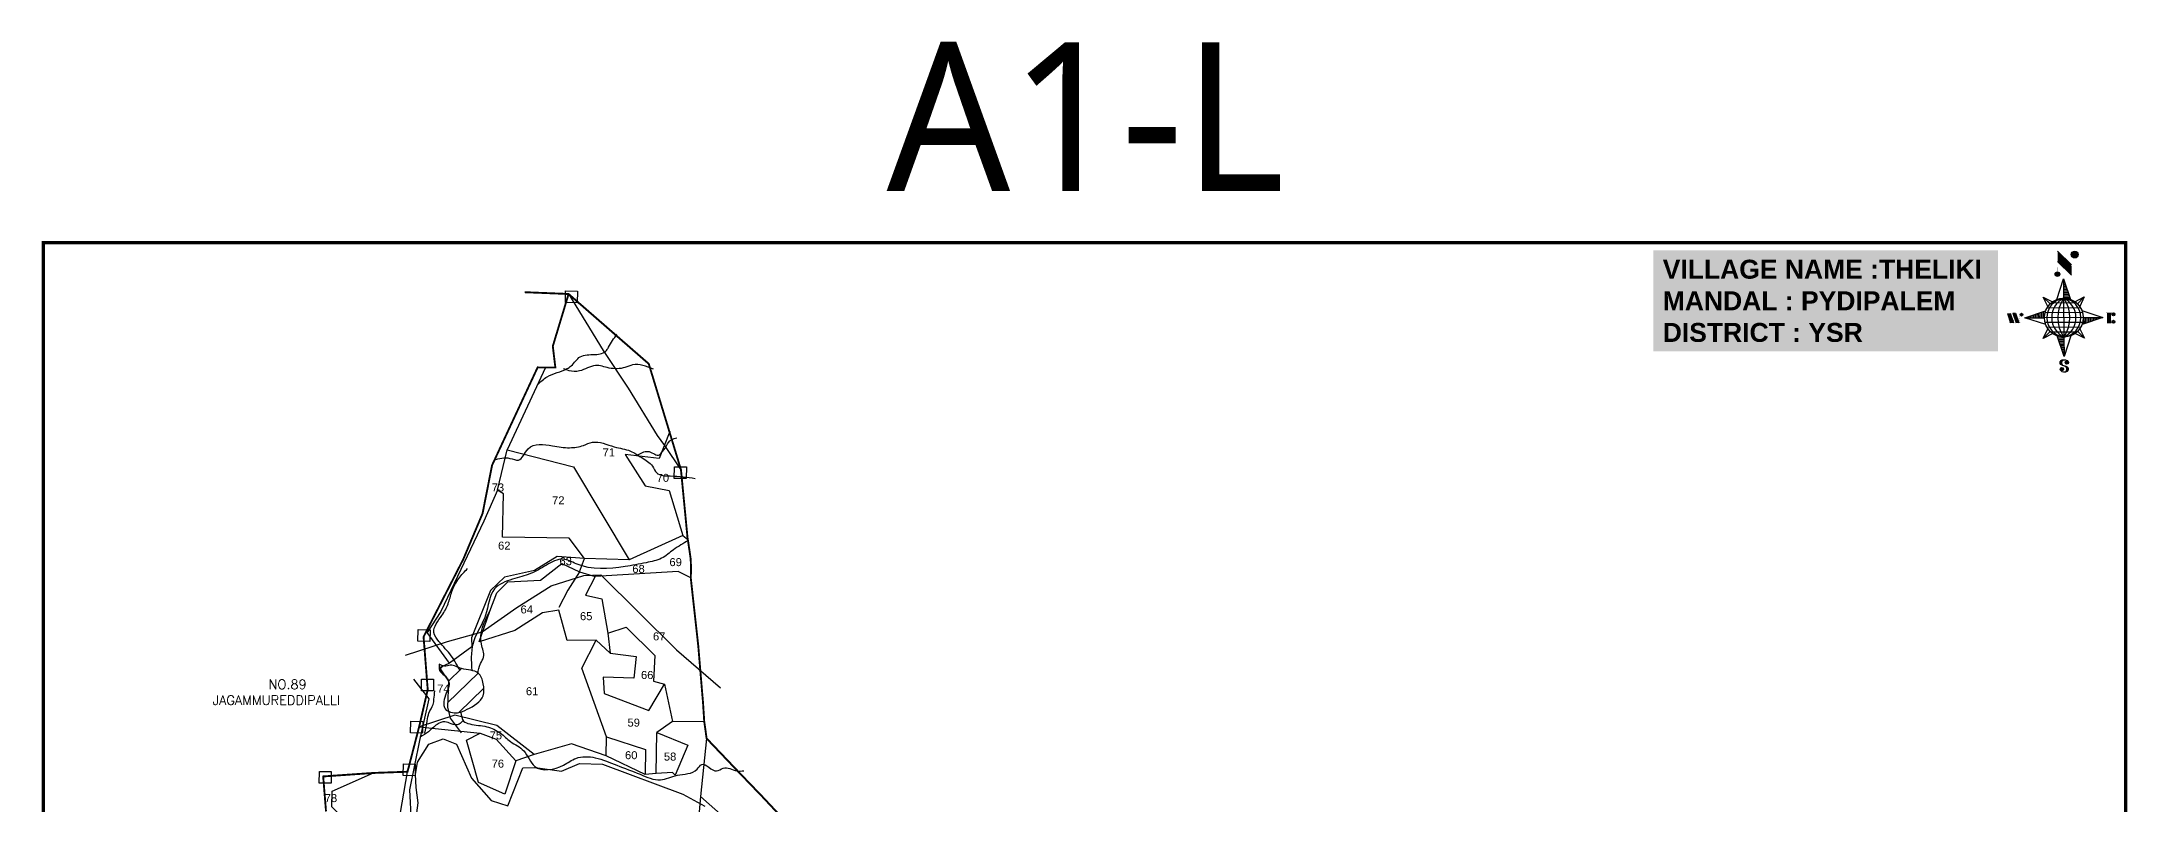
# Model space of a CAD drawing. Header units: inches. Extents: x 198573 to 203005, y 1622290 to 1626765.
# Drawn here: x 198573 to 203005, y 1625145 to 1626765 of the extents above; entities that cross this region are included whole.
import ezdxf
from ezdxf.enums import TextEntityAlignment as Align

# ---------------------------------------------------------------- set-up
doc = ezdxf.new("R2010")
doc.units = ezdxf.units.IN
doc.header["$LTSCALE"] = 15
doc.header["$MEASUREMENT"] = 0
for name, color, linetype in [('bord', 1, 'Continuous'), ('CADAS', 1, 'Continuous'), ('HILLS', 3, 'Continuous'), ('PLOT', 7, 'Continuous'), ('PLOT NO', 7, 'Continuous'), ('ROAD', 1, 'Continuous'), ('STREAM', 4, 'Continuous'), ('TEXT', 1, 'Continuous'), ('VILLAGE BOUNADRY', 5, 'Continuous'), ('VILLAGE BOUNDARY', 5, 'Continuous'), ('VILLAGE BOUNDARY STONES', 1, 'Continuous'), ('VILLAGE BOUNDRY', 5, 'Continuous')]:
    doc.layers.add(name, color=color, linetype=linetype)
doc.styles.add('section', font='romant.shx', dxfattribs={"height": 2})
doc.styles.get("Standard").update_dxf_attribs({"font": 'arial.ttf'})
doc.styles.add('TMS', font='trebuc.ttf')
pattern_1 = [(270.375479083, (-2069700.0438, 9073869.3916), (1.91060089915, 0.0125210085), [])]
pattern_2 = [(0.375479083, (-2069700.0438, 9073869.3916), (-0.0125210085, 1.91060089915), [])]

# ---------------------------------------------------------------- blocks, each defined once
blk = doc.blocks.new('*X14')
at = {"color": 0, "linetype": 'Continuous'}
for p, q in [((6321.6, 240.5), (6322.3, 241.2)), ((6321.6, 240.3), (6322.3, 241)), ((6321.6, 240.1), (6322.3, 240.8)), ((6321.6, 239.9), (6322.4, 240.7)), ((6321.6, 239.8), (6322.4, 240.6)), ((6321.6, 239.6), (6322.5, 240.5)), ((6321.6, 239.4), (6322.5, 240.3)), ((6321.6, 239.2), (6322.6, 240.2)), ((6321.7, 239.1), (6322.6, 240.1)), ((6321.8, 240.8), (6322.4, 241.4)), ((6321.8, 239), (6322.7, 240)), ((6321.8, 239), (6322.8, 239.9)), ((6321.9, 238.9), (6322.9, 239.8)), ((6322, 238.8), (6323, 239.7)), ((6322.1, 241.3), (6322.4, 241.6)), ((6322.1, 238.7), (6323.1, 239.6)), ((6322.2, 238.6), (6323.1, 239.6)), ((6322.3, 238.5), (6323.2, 239.5)), ((6322.4, 238.5), (6323.3, 239.4)), ((6322.5, 238.4), (6323.4, 239.3)), ((6322.7, 238.4), (6323.6, 239.3)), ((6322.8, 238.3), (6323.7, 239.2)), ((6322.9, 238.3), (6323.8, 239.1)), ((6323.1, 238.2), (6323.9, 239.1)), ((6323.2, 238.2), (6324, 239)), ((6323.3, 238.2), (6324.2, 239)), ((6323.5, 238.1), (6324.3, 238.9)), ((6323.7, 238.1), (6324.4, 238.9)), ((6323.8, 238.1), (6324.6, 238.8)), ((6324.1, 238.2), (6324.7, 238.8)), ((6324.3, 238.3), (6324.9, 238.8)), ((6324.6, 238.3), (6325.1, 238.8)), ((6324.8, 238.4), (6325.2, 238.8)), ((6325.1, 238.5), (6325.4, 238.8)), ((6325.4, 238.6), (6325.6, 238.8))]:
    blk.add_line(p, q, dxfattribs=at)
blk = doc.blocks.new('*X13')
at = {"color": 0, "linetype": 'Continuous'}
for p, q in [((6324.4, 240.3), (6324.5, 240.4)), ((6324.6, 240.3), (6324.8, 240.5)), ((6324.7, 240.2), (6325, 240.5)), ((6324.8, 240.2), (6325.2, 240.6)), ((6325, 240.1), (6325.5, 240.6)), ((6325.1, 240.1), (6325.6, 240.6)), ((6325.2, 240), (6325.8, 240.6)), ((6325.3, 240), (6326, 240.6)), ((6325.4, 239.9), (6326.1, 240.6)), ((6325.5, 239.8), (6326.2, 240.5)), ((6325.6, 239.8), (6326.3, 240.5)), ((6325.7, 239.7), (6326.5, 240.4)), ((6325.9, 239.6), (6326.6, 240.3)), ((6326, 239.5), (6326.7, 240.3)), ((6326, 239.4), (6326.8, 240.2)), ((6326.1, 239.3), (6327, 240.2)), ((6326.2, 239.3), (6327.1, 240.1)), ((6326.3, 239.2), (6327.1, 240)), ((6326.4, 239.1), (6327.2, 239.9)), ((6326.5, 239), (6327.3, 239.8)), ((6326.5, 238.9), (6327.4, 239.7)), ((6326.6, 238.8), (6327.5, 239.6)), ((6326.7, 238.7), (6327.5, 239.5)), ((6326.8, 238.6), (6327.6, 239.4)), ((6326.8, 238.5), (6327.7, 239.3)), ((6326.9, 238.3), (6327.8, 239.2)), ((6326.9, 238.2), (6327.9, 239.1)), ((6327, 238.1), (6327.8, 239)), ((6327, 237.9), (6327.8, 238.8)), ((6327, 237.8), (6327.8, 238.6)), ((6326.8, 236.5), (6327.4, 237)), ((6326.9, 236.8), (6327.6, 237.4)), ((6327, 237.6), (6327.8, 238.4)), ((6327, 237.4), (6327.8, 238.2)), ((6327, 237.3), (6327.8, 238)), ((6327, 237.1), (6327.8, 237.9))]:
    blk.add_line(p, q, dxfattribs=at)
blk = doc.blocks.new('sy')
at = {"layer": 'bord', "extrusion": (0.000169932, 0.004808, 0.999988)}
h = blk.add_hatch(dxfattribs=at)
h.set_pattern_fill('LINE', color=8, scale=15.285135, angle=0.3755, style=0)
h.set_pattern_definition(pattern_2)
h.paths.add_polyline_path([(-0.2, 22.9, -0.090992), (8, 21.5), (-0.3, 45.9)])
h = blk.add_hatch(dxfattribs=at)
h.set_pattern_fill('LINE', color=8, scale=15.285135, angle=-89.6245, style=0)
h.set_pattern_definition(pattern_1)
h.paths.add_polyline_path([(-22.9, -0.2, -0.090992), (-21.5, 8), (-45.9, -0.3)])
h = blk.add_hatch(dxfattribs=at)
h.set_pattern_fill('LINE', color=8, scale=15.285135, angle=-89.6245, style=0)
h.set_pattern_definition(pattern_1)
h.paths.add_polyline_path([(45.9, 0.3), (22.9, 0.2, -0.090992), (21.5, -8)])
h = blk.add_hatch(dxfattribs=at)
h.set_pattern_fill('LINE', color=8, scale=15.285135, angle=0.3755, style=0)
h.set_pattern_definition(pattern_2)
h.paths.add_polyline_path([(0.2, -22.9, -0.090992), (-8, -21.5), (0.3, -45.9)])
for p, q in [((-7.3, 78.3, -0.4), (8.9, 62.3, -0.3)), ((-7.3, 66.2, -0.3), (9, 50.2, -0.2)), ((-8.3, 21.4, -0.1), (-0.3, 45.9, -0.2)), ((-0.3, 45.9, -0.2), (8, 21.5, -0.1)), ((-0.3, 45.9, -0.2), (-0.2, 22.9, -0.1)), ((-66.6, 5, 0), (-62.8, -6.2, 0)), ((-63.4, 5.1, 0), (-59.5, -6.2, 0)), ((-60.2, 5.1, 0), (-56.3, -6.2, 0)), ((-60.2, 5.1, 0), (-56.9, 5.1, 0)), ((-56.9, 5.1, 0), (-53.1, -6.1, 0)), ((-45.9, -0.3, 0), (-21.5, 8, 0)), ((-24.5, 24.2, -0.1), (-13.3, 18.7, -0.1)), ((-24.5, 24.2, -0.1), (-16.3, 16.1, -0.1)), ((-18.8, 13.1, -0.1), (-24.5, 24.2, -0.1)), ((13.1, 18.8, -0.1), (24.2, 24.5, -0.1)), ((24.2, 24.5, -0.1), (16.1, 16.3, -0.1)), ((24.2, 24.5, -0.1), (18.7, 13.3, -0.1)), ((21.4, 8.3, 0), (45.9, 0.3, 0)), ((45.9, 0.3, 0), (21.5, -8, 0)), ((22.9, 0.2, 0), (45.9, 0.3, 0)), ((51.5, 5.7, 0), (51.6, -6.7, 0)), ((55.1, -6.7, 0), (55, 5.7, 0)), ((-45.9, -0.3, 0), (-22.9, -0.2, 0)), ((-21.4, -8.3, 0), (-45.9, -0.3, 0)), ((-24.2, -24.5, 0.1), (-18.7, -13.3, 0.1)), ((-24.2, -24.5, 0.1), (-16.1, -16.3, 0.1)), ((-13.1, -18.8, 0.1), (-24.2, -24.5, 0.1)), ((0.3, -45.9, 0.2), (-8, -21.5, 0.1)), ((0.2, -22.9, 0.1), (0.3, -45.9, 0.2)), ((8.3, -21.4, 0.1), (0.3, -45.9, 0.2)), ((24.5, -24.2, 0.1), (13.3, -18.7, 0.1)), ((24.5, -24.2, 0.1), (16.3, -16.1, 0.1)), ((18.8, -13.1, 0.1), (24.5, -24.2, 0.1))]:
    blk.add_line(p, q, dxfattribs=at)
at = {"layer": 'bord', "color": 8, "linetype": 'ByBlock', "extrusion": (0.000169932, 0.004808, 0.999988)}
for p, q in [((22.9, 0.2, 0), (-22.9, -0.2, 0)), ((22.2, 5.9, 0), (-22.2, 5.6, 0)), ((19.8, 11.6, -0.1), (-19.9, 11.3, -0.1)), ((15.1, 17.3, -0.1), (-15.3, 17.1, -0.1)), ((-0.2, 22.9, -0.1), (0.2, -22.9, 0.1)), ((22.2, -5.6, 0), (-22.2, -5.9, 0)), ((19.9, -11.3, 0.1), (-19.8, -11.6, 0.1)), ((15.3, -17.1, 0.1), (-15.1, -17.3, 0.1))]:
    blk.add_line(p, q, dxfattribs=at)
at = {"layer": 'bord', "extrusion": (0.000169932, 0.004808, 0.999988)}
for points, const_width in [([(-7.2, 54.1), (-7.3, 78.3)], 0.291), ([(9, 50.2), (8.8, 74.4)], 0.291), ([(-67.7, 5), (-63.4, 5.1)], 0.116), ([(-59.5, -6.2), (-58.5, 0.3)], 0.116), ([(-53.1, -6.1), (-51.6, 3.5)], 0.116), ([(49.7, 5.7), (58.6, 5.7)], 0.128), ([(55.1, 0.4), (56.8, 0.4)], 0.128), ([(-59.5, -6.2), (-64.4, -6.2)], 0.116), ([(-56.3, -6.2), (-51.5, -6.1)], 0.116), ([(58.7, -6.7), (49.8, -6.8)], 0.128)]:
    blk.add_lwpolyline(points, dxfattribs=dict(at, const_width=const_width))
for points, const_width in [([(11.3, 75.7, 1), (14.4, 73.1, 1)], 4.03), ([(-8.6, 52.2, 1), (-6.6, 50.5, 1)], 2.69), ([(-50.6, 4.1, 1), (-49.3, 3, 1)], 1.61), ([(57.9, 4.5, 1), (59.3, 3.4, 1)], 1.77), ([(58, -4.4, 1), (59.3, -5.5, 1)], 1.77), ([(-1.6, -61.3, 1), (-3.1, -60.1, 1)], 2), ([(4.4, -53.7, 1), (2.9, -52.5, 1)], 2)]:
    blk.add_lwpolyline(points, format="xyb", close=True, dxfattribs=dict(at, const_width=const_width))
for points in [[(-3.7, -62.2), (-2.4, -63.4), (-0.4, -63.9), (2.3, -63.8), (4.2, -63.1), (5.5, -61.6), (5.4, -60.2), (4.6, -58.9), (4, -58.4), (2.3, -57.6), (-1.3, -56.6), (-2.8, -55.9), (-3.4, -55.4), (-4.2, -54), (-4.2, -52.1), (-3, -50.7), (-1.2, -50), (1.8, -49.8), (3.8, -50.5), (4.8, -51.6)], [(-1.3, -56.6), (-2.1, -55.5), (-2.4, -54.3), (-2.5, -52.5), (-2.2, -51.6), (-1.4, -50.5), (-0.2, -49.9)], [(2.3, -63.8), (3.3, -62.7), (3.6, -61.4), (3.4, -60.2), (2.6, -58.6), (1.1, -57.3)]]:
    blk.add_lwpolyline(points, dxfattribs=at)
for centre, radius in [((12.8, 74.4), 4.03), ((-7.6, 51.3), 2.69), ((-49.9, 3.5), 1.61), ((0, 0), 22.9), ((58.6, 3.9), 1.77), ((58.6, -4.9), 1.77), ((-2.3, -60.7), 2), ((3.7, -53.1), 2)]:
    blk.add_circle(centre, radius, dxfattribs=at)
at = {"layer": 'bord', "color": 8, "linetype": 'ByBlock', "extrusion": (0.000169932, 0.004808, 0.999988)}
for centre, radius, start, end in [((3.1, 0), 23.1, 98.0037, 262.7474), ((11.2, 0.1), 25.5, 116.3648, 244.3863), ((33.1, 0.2), 40.3, 145.6675, 215.0836), ((-11.2, -0.1), 25.5, 296.3648, 64.3863), ((-33.1, -0.2), 40.3, 325.6675, 35.0836), ((-3.1, 0), 23.1, 278.0037, 82.7474)]:
    blk.add_arc(centre, radius, start, end, dxfattribs=at)
at = {"layer": 'bord', "extrusion": (0.000169932, 0.004808, 0.999988)}
for points in [[(-7.3, 78.3), (8.9, 62.3), (-7.3, 66.2), (9, 50.2)], [(-66.6, 5), (-63.4, 5.1), (-62.8, -6.2), (-59.5, -6.2)], [(-60.2, 5.1), (-56.9, 5.1), (-56.3, -6.2), (-53.1, -6.1)], [(55, 5.7), (55.1, -6.7), (51.5, 5.7), (51.6, -6.7)]]:
    blk.add_solid(points, dxfattribs=at)
at = {"layer": 'bord', "extrusion": (0.000169932, 0.004808, 0.999988), "xscale": 1.444935456737715, "yscale": 1.444935456737715, "zscale": 1.444935456737715, "rotation": 141.1624086003328}
for name, p in [('*X13', (7334.5, -5516.8)), ('*X14', (7337.2, -5520.6))]:
    blk.add_blockref(name, p, dxfattribs=at)

msp = doc.modelspace()

# ---------------------------------------------------------------- hatches: boundary and pattern name
at = {"layer": 'STREAM'}
h = msp.add_hatch(dxfattribs=at)
h.set_pattern_fill('ANSI31', color=256, scale=251.706915, angle=-1.0901)
h.set_pattern_definition([(43.9099, (193735.288, 1624458.895), (-21.82068, 22.66719), [])])
edge = h.paths.add_edge_path()
edge.add_spline(control_points=[(199437.6, 1625342.4), (199443.3, 1625339.8), (199459.4, 1625337.9), (199483.6, 1625349.6), (199515.6, 1625367.4), (199512.4, 1625400.8), (199507.1, 1625419), (199500.5, 1625424), (199500.3, 1625424.2)], knot_values=[8.457873, 8.457873, 8.457873, 8.457873, 10.307072, 12.444101, 16.848802, 19.401804, 21.860922, 21.958744, 21.958744, 21.958744, 21.958744], degree=3, periodic=0)
edge.add_spline(control_points=[(199500.3, 1625424.2), (199496.2, 1625427.2), (199483.8, 1625430.6), (199469.6, 1625431.2), (199460.9, 1625434.9), (199458.5, 1625435.9)], knot_values=[4.156217, 4.156217, 4.156217, 4.156217, 5.719283, 7.712415, 8.457873, 8.457873, 8.457873, 8.457873], degree=3, periodic=0)
edge.add_spline(control_points=[(199458.5, 1625435.9), (199452.9, 1625438.2), (199443.4, 1625442.4), (199432.4, 1625437.8), (199427.7, 1625438.5), (199427, 1625438.6)], knot_values=[0.934803, 0.934803, 0.934803, 0.934803, 2.679646, 3.93574, 4.156217, 4.156217, 4.156217, 4.156217], degree=3, periodic=0)
edge.add_line((199427, 1625438.6), (199418.6, 1625434.8))
edge.add_line((199418.6, 1625434.8), (199429.1, 1625419))
edge.add_spline(control_points=[(199429.1, 1625419), (199432.5, 1625416.1), (199437.4, 1625410.6), (199439.8, 1625399.3), (199438.1, 1625393.1), (199436.8, 1625389.9)], knot_values=[27.096702, 27.096702, 27.096702, 27.096702, 28.348508, 29.303736, 30.33957, 30.33957, 30.33957, 30.33957], degree=3, periodic=0)
edge.add_line((199436.8, 1625389.9), (199435.3, 1625351.5))
edge.add_line((199435.3, 1625351.5), (199437.6, 1625342.4))

# ---------------------------------------------------------------- linework, layer by layer
at = {"layer": 'HILLS'}
for points in [[(199372.1, 1625234.4), (199395.8, 1625273), (199426.2, 1625284.1), (199455.1, 1625272.6), (199486.7, 1625200.3), (199528.7, 1625152.9), (199564.1, 1625141.6), (199595.5, 1625222.2), (199622.3, 1625223.1), (199677.7, 1625215.5), (199716.1, 1625231.6), (199765.3, 1625230.2), (199935.6, 1625166.7), (199982.6, 1625140.9)], [(199367.2, 1625099.7), (199373.1, 1625148.3), (199368.8, 1625180.4), (199367.6, 1625208), (199372.1, 1625234.4)]]:
    msp.add_lwpolyline(points, dxfattribs=at)
at = {"layer": 'PLOT'}
for points in [[(199692.9, 1626228.9), (199766.2, 1626108.7), (199819.2, 1626028.9), (199881.3, 1625928.4), (199896.9, 1625906.9), (199931.7, 1625855.6)], [(199643.7, 1626073), (199562.2, 1625898.2), (199703.4, 1625862.1), (199821.3, 1625664.6)], [(199726.4, 1625667.2), (199694.3, 1625710.3), (199552.4, 1625712.4), (199554.3, 1625804.3), (199542.1, 1625812), (199562.2, 1625898.2)], [(199908.1, 1625936.9), (199885.4, 1625879.7), (199813, 1625888.1), (199855.7, 1625821.3), (199906.9, 1625811.3), (199935.7, 1625716.1), (199946.5, 1625707.7)], [(199542.1, 1625812), (199512.8, 1625746.4), (199421.6, 1625554.3), (199392.3, 1625509.9)], [(199935.7, 1625716.1), (199821.3, 1625664.6), (199726.4, 1625667.2), (199668.3, 1625671.3), (199620.6, 1625641.6), (199556.8, 1625627.1), (199527.2, 1625599.1), (199486.7, 1625498.8), (199487.5, 1625479.8), (199440.2, 1625444.6), (199392.3, 1625509.9)], [(199772.8, 1625248.3), (199773.3, 1625288.2), (199721.1, 1625434.2), (199751.8, 1625493.8), (199690.1, 1625492.8), (199671.9, 1625557), (199637.5, 1625551.5), (199578.6, 1625513.9), (199502.7, 1625489.8), (199525.6, 1625555.4), (199540.4, 1625593.9), (199563.8, 1625617.6), (199633.1, 1625621.2), (199678.7, 1625656.8), (199716.3, 1625638.5), (199726.4, 1625667.2)], [(199716.3, 1625638.5), (199691.3, 1625599.8), (199672.1, 1625563.2)], [(199716.3, 1625638.5), (199749.1, 1625628.5)], [(199952.5, 1625625.8), (199925.7, 1625639.6), (199749.1, 1625628.5), (199728.9, 1625589.4), (199763.2, 1625581.2), (199776.3, 1625508.2), (199815.5, 1625521.2), (199875.9, 1625461.1), (199873.6, 1625406.6), (199896.7, 1625399.9), (199913.4, 1625320.8), (199981.1, 1625321.4)], [(199776.3, 1625508.2), (199781.3, 1625466), (199836.2, 1625458.8), (199831.8, 1625413), (199766.6, 1625414.7), (199768.2, 1625380.3), (199863.2, 1625344), (199896.7, 1625399.9)], [(199751.8, 1625493.8), (199781.3, 1625466)], [(199440.2, 1625444.6), (199418.6, 1625434.8), (199437.5, 1625406.4), (199435.3, 1625351.5), (199441.2, 1625328.2), (199464.7, 1625296.5)], [(199620.1, 1625251.1), (199540.5, 1625312.7), (199451.2, 1625334.1), (199375.4, 1625309.8), (199505.1, 1625296.1)], [(199913.4, 1625320.8), (199880.3, 1625297.6), (199946.4, 1625270.6), (199919.4, 1625207.1), (199913.9, 1625212.4), (199879.2, 1625210.6), (199880.3, 1625297.6)], [(199986.2, 1625284.9), (199973.3, 1625161.4), (199949, 1624883.7), (199910.9, 1624808.9), (199885.8, 1624765), (199806.1, 1624780.4), (199798.2, 1624721.6), (199755.5, 1624640.7), (199734.3, 1624571.7), (199688.6, 1624567.8), (199661.3, 1624654.3), (199549.8, 1624670.3), (199541.5, 1624649.9), (199507.9, 1624665.3), (199467.9, 1624771), (199442.9, 1624793.3), (199408.4, 1624859.6), (199395.2, 1624961), (199389, 1624965.9), (199383, 1625004.8), (199324.6, 1625061.8), (199350.7, 1625214.2)], [(199879.2, 1625210.6), (199855.3, 1625208.4), (199772.8, 1625248.3), (199698.8, 1625273.1), (199620.1, 1625251.1), (199580.9, 1625237.3), (199557.1, 1625166.2), (199501.2, 1625191.6), (199476.1, 1625280.9), (199505.1, 1625296.1), (199539.1, 1625283.3), (199580.9, 1625237.3)], [(199773.3, 1625288.2), (199856.3, 1625261.3), (199855.3, 1625208.4)], [(199711.8, 1624321.7), (199679.4, 1624395.6), (199631.7, 1624473.8), (199583.6, 1624538.6), (199551, 1624578.7), (199502, 1624659.1), (199465.3, 1624761.5), (199419.9, 1624802.3), (199400.3, 1624857.1), (199389, 1624965.9), (199282.1, 1624969), (199184.5, 1624992.8), (199216.5, 1625055.4), (199220.6, 1625109.3), (199190, 1625139.8), (199190.6, 1625172.7), (199278.6, 1625211.6)], [(199973.3, 1625161.4), (200119.6, 1625031.7), (200181.5, 1625001.9), (200206.7, 1625049.6)]]:
    msp.add_lwpolyline(points, dxfattribs=at)
at = {"layer": 'ROAD'}
for points in [[(199346.5, 1625461.9), (199435.4, 1625490.5), (199509, 1625511.3), (199582.6, 1625563), (199655.7, 1625608.9), (199725.5, 1625630.9), (199761.3, 1625632.4), (199922.5, 1625473.3), (200016, 1625392.1)], [(199396.8, 1625368.9), (199364.2, 1625410.9)], [(199358.8, 1625107.6), (199355.9, 1625176), (199376.6, 1625280.6), (199396.8, 1625368.9)]]:
    msp.add_lwpolyline(points, dxfattribs=at)
at = {"layer": 'STREAM'}
for points in [[(199626.8, 1626036), (199647.6, 1626053), (199689.9, 1626070.4), (199698.6, 1626076.3), (199717.5, 1626095.5), (199749.1, 1626100.4), (199773.8, 1626109.2), (199777.7, 1626115.8), (199795.6, 1626143.4)], [(199873.1, 1626068.9), (199829, 1626078.4), (199812.7, 1626072.9), (199778.9, 1626071.6), (199750.1, 1626077), (199716.1, 1626065.5), (199693.8, 1626066), (199681.8, 1626070.2)], [(199534.5, 1625876.3), (199568.4, 1625879.8), (199586.3, 1625876.2), (199606.7, 1625899.9), (199658.6, 1625906.3), (199695.1, 1625902.4), (199724.8, 1625907.4), (199743.4, 1625913.9), (199790, 1625904.3), (199824.5, 1625895.3), (199848.3, 1625881.4), (199871.1, 1625863), (199880.1, 1625848.9), (199909.1, 1625842.4), (199961.7, 1625837.2)], [(199841.5, 1625888), (199864.3, 1625894.1), (199885.9, 1625887.2), (199893, 1625895.4), (199898.7, 1625902.2), (199904.9, 1625913.6), (199922.7, 1625923.5)], [(199947.7, 1625705.5), (199915.9, 1625685.7), (199890.5, 1625667.7), (199857.5, 1625658.2), (199812.9, 1625649.8), (199708.9, 1625655.9), (199680.9, 1625665.7), (199646, 1625653), (199611.9, 1625635.1), (199573.7, 1625622.9), (199535.8, 1625602.8), (199516.6, 1625546.5), (199492.1, 1625494.2), (199486.4, 1625462.9), (199487.1, 1625430.5)], [(199462.5, 1625428.2), (199443.7, 1625460.4), (199417.4, 1625491), (199406.7, 1625510.1), (199423.6, 1625546), (199437, 1625570.8), (199444.9, 1625597), (199459.8, 1625624.9), (199478.2, 1625645.8)], [(199499.9, 1625422.4), (199505.9, 1625444), (199512.2, 1625457.8), (199507.6, 1625485.2), (199525.1, 1625554.8)], [(199418.2, 1625442.4), (199429.1, 1625438.3), (199441.6, 1625440.2), (199465.7, 1625433.1), (199485.4, 1625429.7), (199501, 1625423.6), (199511.4, 1625401.2), (199511.4, 1625375.5), (199477.5, 1625346.8), (199457.2, 1625339.6), (199430.8, 1625347.5), (199433.1, 1625381.1), (199439, 1625399.8), (199437, 1625409.2), (199428.8, 1625419.3), (199418.8, 1625429.4), (199418.2, 1625442.4)], [(199387.6, 1625296.4), (199392.7, 1625322.1), (199396.2, 1625338.8), (199405, 1625357.1), (199406.9, 1625368.3), (199408.4, 1625385.7)], [(199468.7, 1625323.3), (199460.1, 1625315.3), (199443.6, 1625315.6), (199430.1, 1625320.5), (199413.7, 1625314.7), (199394.9, 1625299.2), (199377.6, 1625287.6)], [(199464.2, 1625340.2), (199469.9, 1625321.6), (199482.8, 1625315.6), (199519.2, 1625309.9), (199548.2, 1625296.1), (199569.6, 1625278.3), (199597.6, 1625258.7), (199621, 1625225.5), (199682.2, 1625228.4), (199708.5, 1625242.6), (199749.7, 1625243.9), (199795.5, 1625227.9), (199845.2, 1625208.7), (199887.9, 1625196.9), (199924, 1625206.9), (199965.9, 1625219.4), (199976, 1625229.7), (200007.4, 1625215.8), (200021.4, 1625221.9), (200050.3, 1625216.1), (200065.3, 1625216.1)]]:
    msp.add_spline(points, degree=3, dxfattribs=at)
at = {"layer": 'VILLAGE BOUNDARY', "const_width": 4}
for points in [[(199177.5, 1625129.8), (199171.5, 1625204.2), (199278.6, 1625211.6), (199350.7, 1625214.2), (199375.4, 1625309.8), (199393.6, 1625388.6), (199384.8, 1625500.8), (199469.3, 1625665.8), (199510.1, 1625762.6), (199530.3, 1625865.1), (199627.1, 1626072.9), (199664.8, 1626072.7), (199659.4, 1626118), (199692.9, 1626228.9)], [(199599.4, 1626232.7), (199692.9, 1626228.9), (199863.3, 1626080.5), (199931.7, 1625855.6), (199945.7, 1625710.5), (199946.8, 1625704), (199952.3, 1625666.8), (199953.2, 1625645.3), (199952.5, 1625625.8), (199968.5, 1625481), (199978.6, 1625360.2), (199981.1, 1625321.4), (199986.2, 1625284.9), (200054, 1625213.8), (200103.6, 1625162.3), (200183.5, 1625077.1)]]:
    msp.add_lwpolyline(points, dxfattribs=at)
at = {"layer": 'VILLAGE BOUNDARY STONES'}
for points in [[(199686.5, 1626235.4), (199711.9, 1626234.9), (199711.4, 1626210.1), (199686, 1626210.5)], [(199917.9, 1625862.1), (199943.3, 1625861.6), (199942.9, 1625836.8), (199917.5, 1625837.3)], [(199373.2, 1625516.2), (199398.6, 1625515.7), (199398.1, 1625490.9), (199372.7, 1625491.4)], [(199380.7, 1625411.1), (199406.1, 1625410.7), (199405.6, 1625385.8), (199380.2, 1625386.3)], [(199357.7, 1625321.5), (199383.1, 1625321.1), (199382.6, 1625296.2), (199357.2, 1625296.7)], [(199341.8, 1625231.1), (199367.2, 1625230.6), (199366.7, 1625205.8), (199341.3, 1625206.3)], [(199163.3, 1625215), (199188.7, 1625214.5), (199188.3, 1625189.7), (199162.9, 1625190.2)]]:
    msp.add_lwpolyline(points, close=True, dxfattribs=at)
at = {"layer": 'VILLAGE BOUNDRY', "const_width": 7}
msp.add_lwpolyline([(198576.9, 1626337.9), (203001.3, 1626337.9), (203001.3, 1622293.3), (198576.9, 1622293.3)], close=True, dxfattribs=at)

# ---------------------------------------------------------------- block references
at = {"layer": 'VILLAGE BOUNADRY', "xscale": 1.8, "yscale": 1.8, "zscale": 1.8}
msp.add_blockref('sy', (202870, 1626178.7, 0.1), dxfattribs=at)

# ---------------------------------------------------------------- texts
at = {"layer": 'CADAS', "color": 2, "style": 'TMS'}
msp.add_text('A1-L', height=315.69, dxfattribs=at).set_placement((200368.7, 1626447.7))
at = {"layer": 'PLOT NO'}
for s, p in [('71', (199778.3, 1625892.5)), ('73', (199542.7, 1625818)), ('70', (199893.2, 1625838.4)), ('72', (199671.1, 1625790.7)), ('62', (199556.3, 1625694.4)), ('63', (199686.8, 1625661.3)), ('68', (199841.5, 1625645)), ('69', (199920.4, 1625659.4)), ('64', (199604, 1625558.9)), ('65', (199730.3, 1625544.6)), ('67', (199885.4, 1625501.7)), ('66', (199859.9, 1625419.6)), ('74', (199427, 1625390.8)), ('61', (199615.4, 1625385.2)), ('59', (199831.3, 1625318.5)), ('75', (199538.4, 1625291.4)), ('76', (199542.6, 1625231.4)), ('60', (199826, 1625249.3)), ('58', (199908.6, 1625246.4)), ('78', (199188, 1625158.2))]:
    msp.add_text(s, height=17, dxfattribs=at).set_placement(p, align=Align.MIDDLE_CENTER)
at = {"layer": 'TEXT', "insert": (198936.4, 1625409.8), "char_height": 20.137, "width": 326.02, "attachment_point": 1, "style": 'section'}
msp.add_mtext('\\pi118.90155;NO.89 \\P\\pi5.68434E-014;JAGAMMUREDDIPALLI', dxfattribs=at)
at = {"layer": 'VILLAGE BOUNADRY', "insert": (202017.8, 1626301.7), "char_height": 40.273, "width": 692.397, "attachment_point": 1, "bg_fill": 1, "box_fill_scale": 1.5, "bg_fill_color": 9, "bg_fill_transparency": 0}
msp.add_mtext('{\\fArial|b1|i0|c0|p34;\\C1;VILLAGE NAME :\\C5;THELIKI\\P\\C1;MANDAL : \\C5;PYDIPALEM\\P\\C1;DISTRICT : \\C5;YSR}', dxfattribs=at)

doc.saveas('drawing.dxf')
